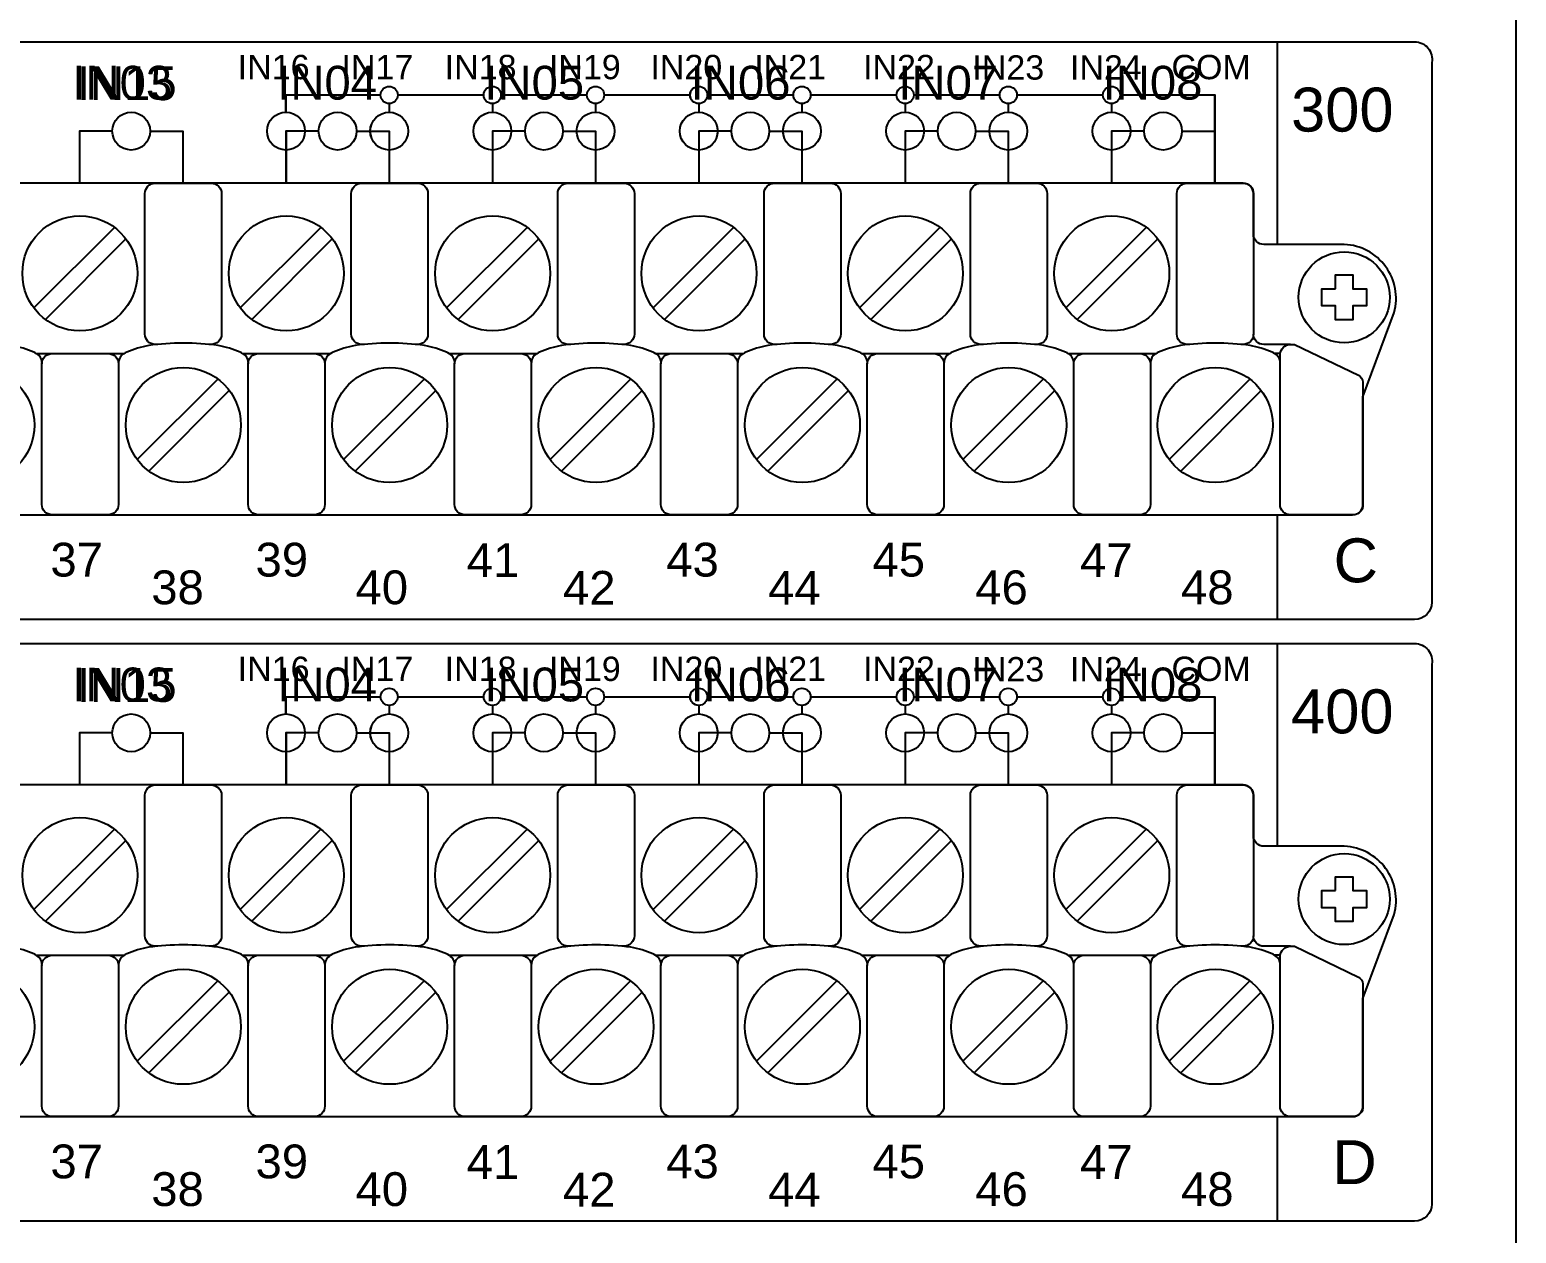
# Model space of a CAD drawing. Extents: x 1 to 47, y 1 to 34.6.
# Drawn here: x 39.928 to 44.25, y 9.071 to 12.571 of the extents above; entities that cross this region are included whole.
import ezdxf

# ---------------------------------------------------------------- set-up
doc = ezdxf.new("R2010")
doc.units = 0
doc.header["$MEASUREMENT"] = 0
for name, color, linetype in [('10_0______DWG_', 7, 'CONTINUOUS'), ('8_1__2___8__OPTOISOLATED_I', 7, 'CONTINUOUS'), ('8_2__7___8__OPTOISOLATED_I', 7, 'CONTINUOUS'), ('8_3__C___18__COMMON____6__', 7, 'CONTINUOUS'), ('8_4__D___18__COMMON____6__', 7, 'CONTINUOUS'), ('8_5__E___8__OPTOISOLATED_I', 7, 'CONTINUOUS'), ('8_6__4___18__COMMON____6__', 7, 'CONTINUOUS'), ('8_7__8___8__OPTOISOLATED_I', 7, 'CONTINUOUS'), ('9_1__2___8__OPTOISOLATED_I', 7, 'CONTINUOUS'), ('9_2__7___8__OPTOISOLATED_I', 7, 'CONTINUOUS'), ('9_3__C___18__COMMON____6__', 7, 'CONTINUOUS'), ('9_4__D___18__COMMON____6__', 7, 'CONTINUOUS'), ('9_5__E___8__OPTOISOLATED_I', 7, 'CONTINUOUS'), ('9_6__4___18__COMMON____6__', 7, 'CONTINUOUS'), ('9_7__8___8__OPTOISOLATED_I', 7, 'CONTINUOUS')]:
    doc.layers.add(name, color=color, linetype=linetype)
doc.styles.add('ARIAL', font='arial.ttf')

msp = doc.modelspace()

# ---------------------------------------------------------------- linework, layer by layer
at = {"layer": '10_0______DWG_'}
for points in [[(44.25, 5.1847), (44.25, 14.8147, 0.414214), (44.16, 14.9047), (27.09, 14.9047, 0.414214), (27, 14.8147), (27, 5.1847, 0.381966), (27.08, 5.0953), (44.17, 5.0953, 0.381966)], [(27.2942, 12.5363), (43.9545, 12.5363, -0.468367), (44.0044, 12.4763), (44.0044, 10.9063, -0.414132), (43.9545, 10.8563), (27.2942, 10.8563, -0.414214), (27.2442, 10.9063), (27.2442, 12.4863, -0.414287)], [(38.7624, 11.3088), (38.7624, 11.1908, 0.414213), (38.7924, 11.1608), (43.7743, 11.1608, 0.414214), (43.8043, 11.1908), (43.8043, 11.5038), (43.8952, 11.7486, 0.480048), (43.7501, 11.9468), (43.5159, 11.9468, -0.414214), (43.4859, 11.9768), (43.4859, 12.0949, 0.414212), (43.4559, 12.1249), (43.4559, 12.125), (38.4749, 12.125, 0.414215), (38.4449, 12.095), (38.445, 11.7821), (38.354, 11.5374, 0.47859), (38.4991, 11.3388), (38.7324, 11.3388, -0.414214)], [(39.9932, 11.6296), (40.1561, 11.6296, -0.414214), (40.1861, 11.5996), (40.1861, 11.1908, -0.414214), (40.1561, 11.1608), (39.9932, 11.1608, -0.414214), (39.9632, 11.1908), (39.9632, 11.5996, -0.414214)], [(40.5932, 11.6296), (40.7561, 11.6296, -0.414214), (40.7861, 11.5996), (40.7861, 11.1908, -0.414214), (40.7561, 11.1608), (40.5932, 11.1608, -0.414214), (40.5632, 11.1908), (40.5632, 11.5996, -0.414214)], [(41.1932, 11.6296), (41.3561, 11.6296, -0.414214), (41.3861, 11.5996), (41.3861, 11.1908, -0.414214), (41.3561, 11.1608), (41.1932, 11.1608, -0.414214), (41.1632, 11.1908), (41.1632, 11.5996, -0.414214)], [(41.7932, 11.6296), (41.9561, 11.6296, -0.414214), (41.9861, 11.5996), (41.9861, 11.1908, -0.414214), (41.9561, 11.1608), (41.7932, 11.1608, -0.414214), (41.7632, 11.1908), (41.7632, 11.5996, -0.414214)], [(42.3932, 11.6296), (42.5561, 11.6296, -0.414214), (42.5861, 11.5996), (42.5861, 11.1908, -0.414214), (42.5561, 11.1608), (42.3932, 11.1608, -0.414214), (42.3632, 11.1908), (42.3632, 11.5996, -0.414214)], [(42.9932, 11.6296), (43.1561, 11.6296, -0.414214), (43.1861, 11.5996), (43.1861, 11.1908, -0.414214), (43.1561, 11.1608), (42.9932, 11.1608, -0.414214), (42.9632, 11.1908), (42.9632, 11.5996, -0.414214)], [(43.7776, 11.1609), (43.5933, 11.1607, -0.414214), (43.5633, 11.1907), (43.5633, 11.6278, -0.390527), (43.5933, 11.6561), (43.6055, 11.6561), (43.7914, 11.5664, -0.241514), (43.8043, 11.5465), (43.8043, 11.1907, -0.422157)], [(27.2942, 10.7863), (43.9545, 10.7863, -0.468367), (44.0044, 10.7263), (44.0044, 9.1563, -0.414132), (43.9545, 9.1063), (27.2942, 9.1063, -0.414214), (27.2442, 9.1563), (27.2442, 10.7363, -0.414287)], [(38.7624, 9.5588), (38.7624, 9.4408, 0.414213), (38.7924, 9.4108), (43.7743, 9.4108, 0.414214), (43.8043, 9.4408), (43.8043, 9.7538), (43.8952, 9.9986, 0.480048), (43.7501, 10.1968), (43.5159, 10.1968, -0.414214), (43.4859, 10.2268), (43.4859, 10.3449, 0.414212), (43.4559, 10.3749), (43.4559, 10.375), (38.4749, 10.375, 0.414215), (38.4449, 10.345), (38.445, 10.0321), (38.354, 9.7874, 0.47859), (38.4991, 9.5888), (38.7324, 9.5888, -0.414214)], [(43.7776, 9.4109), (43.5933, 9.4107, -0.414214), (43.5633, 9.4407), (43.5633, 9.8778, -0.390527), (43.5933, 9.9061), (43.6055, 9.9061), (43.7914, 9.8164, -0.241514), (43.8043, 9.7965), (43.8043, 9.4407, -0.422157)], [(39.9932, 9.8796), (40.1561, 9.8796, -0.414214), (40.1861, 9.8496), (40.1861, 9.4408, -0.414214), (40.1561, 9.4108), (39.9932, 9.4108, -0.414214), (39.9632, 9.4408), (39.9632, 9.8496, -0.414214)], [(40.5932, 9.8796), (40.7561, 9.8796, -0.414214), (40.7861, 9.8496), (40.7861, 9.4408, -0.414214), (40.7561, 9.4108), (40.5932, 9.4108, -0.414214), (40.5632, 9.4408), (40.5632, 9.8496, -0.414214)], [(41.1932, 9.8796), (41.3561, 9.8796, -0.414214), (41.3861, 9.8496), (41.3861, 9.4408, -0.414214), (41.3561, 9.4108), (41.1932, 9.4108, -0.414214), (41.1632, 9.4408), (41.1632, 9.8496, -0.414214)], [(41.7932, 9.8796), (41.9561, 9.8796, -0.414214), (41.9861, 9.8496), (41.9861, 9.4408, -0.414214), (41.9561, 9.4108), (41.7932, 9.4108, -0.414214), (41.7632, 9.4408), (41.7632, 9.8496, -0.414214)], [(42.3932, 9.8796), (42.5561, 9.8796, -0.414214), (42.5861, 9.8496), (42.5861, 9.4408, -0.414214), (42.5561, 9.4108), (42.3932, 9.4108, -0.414214), (42.3632, 9.4408), (42.3632, 9.8496, -0.414214)], [(42.9932, 9.8796), (43.1561, 9.8796, -0.414214), (43.1861, 9.8496), (43.1861, 9.4408, -0.414214), (43.1561, 9.4108), (42.9932, 9.4108, -0.414214), (42.9632, 9.4408), (42.9632, 9.8496, -0.414214)]]:
    msp.add_lwpolyline(points, format="xyb", close=True, dxfattribs=at)
for points in [[(43.5544, 12.5363), (43.5544, 11.9471)], [(40.1743, 11.9966), (39.9402, 11.7624)], [(40.7743, 11.9966), (40.5402, 11.7624)], [(41.3743, 11.9966), (41.1402, 11.7624)], [(41.9744, 11.9966), (41.7402, 11.7624)], [(42.5744, 11.9966), (42.3402, 11.7624)], [(43.1744, 11.9966), (42.9402, 11.7624)], [(40.2078, 11.9632), (39.9736, 11.729)], [(40.8078, 11.9632), (40.5736, 11.729)], [(41.4078, 11.9632), (41.1736, 11.729)], [(42.0078, 11.9632), (41.7736, 11.729)], [(42.6078, 11.9632), (42.3736, 11.729)], [(43.2078, 11.9632), (42.9736, 11.729)], [(39.9474, 11.6296), (40.2026, 11.6296)], [(40.5475, 11.6296), (40.8026, 11.6296)], [(41.1475, 11.6296), (41.4026, 11.6296)], [(41.7475, 11.6296), (42.0026, 11.6296)], [(42.3475, 11.6296), (42.6026, 11.6296)], [(42.9475, 11.6296), (43.2026, 11.6296)], [(43.5635, 11.6302), (43.5464, 11.6302)], [(40.475, 11.5556), (40.2408, 11.3214)], [(41.075, 11.5556), (40.8408, 11.3214)], [(41.675, 11.5556), (41.4408, 11.3214)], [(42.275, 11.5556), (42.0408, 11.3214)], [(42.875, 11.5556), (42.6408, 11.3214)], [(43.475, 11.5556), (43.2408, 11.3214)], [(40.5084, 11.5222), (40.2742, 11.288)], [(41.1084, 11.5222), (40.8742, 11.288)], [(41.7084, 11.5222), (41.4742, 11.288)], [(42.3084, 11.5222), (42.0742, 11.288)], [(42.9084, 11.5222), (42.6742, 11.288)], [(43.5084, 11.5222), (43.2743, 11.288)], [(43.5544, 11.1611), (43.5544, 10.8563)], [(43.5544, 10.7863), (43.5544, 10.1971)], [(40.1743, 10.2466), (39.9402, 10.0124)], [(40.7743, 10.2466), (40.5402, 10.0124)], [(41.3743, 10.2466), (41.1402, 10.0124)], [(41.9744, 10.2466), (41.7402, 10.0124)], [(42.5744, 10.2466), (42.3402, 10.0124)], [(43.1744, 10.2466), (42.9402, 10.0124)], [(40.2078, 10.2132), (39.9736, 9.979)], [(40.8078, 10.2132), (40.5736, 9.979)], [(41.4078, 10.2132), (41.1736, 9.979)], [(42.0078, 10.2132), (41.7736, 9.979)], [(42.6078, 10.2132), (42.3736, 9.979)], [(43.2078, 10.2132), (42.9736, 9.979)], [(39.9474, 9.8796), (40.2026, 9.8796)], [(40.5475, 9.8796), (40.8026, 9.8796)], [(41.1475, 9.8796), (41.4026, 9.8796)], [(41.7475, 9.8796), (42.0026, 9.8796)], [(42.3475, 9.8796), (42.6026, 9.8796)], [(42.9475, 9.8796), (43.2026, 9.8796)], [(43.5635, 9.8802), (43.5464, 9.8802)], [(40.475, 9.8056), (40.2408, 9.5714)], [(40.5084, 9.7722), (40.2742, 9.538)], [(41.075, 9.8056), (40.8408, 9.5714)], [(41.1084, 9.7722), (40.8742, 9.538)], [(41.675, 9.8056), (41.4408, 9.5714)], [(41.7084, 9.7722), (41.4742, 9.538)], [(42.275, 9.8056), (42.0408, 9.5714)], [(42.3084, 9.7722), (42.0742, 9.538)], [(42.875, 9.8056), (42.6408, 9.5714)], [(42.9084, 9.7722), (42.6742, 9.538)], [(43.475, 9.8056), (43.2408, 9.5714)], [(43.5084, 9.7722), (43.2743, 9.538)], [(43.5544, 9.4111), (43.5544, 9.1063)]]:
    msp.add_lwpolyline(points, dxfattribs=at)
for points in [[(40.301, 11.6562), (40.2931, 11.6562, -0.414214), (40.2631, 11.6862), (40.2631, 12.095, -0.414214), (40.2931, 12.125), (40.4559, 12.125, -0.414214), (40.4859, 12.095), (40.4859, 11.6862, -0.414214), (40.4559, 11.6562), (40.4491, 11.6562)], [(40.901, 11.6562), (40.8931, 11.6562, -0.414214), (40.8631, 11.6862), (40.8631, 12.095, -0.414214), (40.8931, 12.125), (41.0559, 12.125, -0.414214), (41.0859, 12.095), (41.0859, 11.6862, -0.414214), (41.0559, 11.6562), (41.0491, 11.6562)], [(41.501, 11.6562), (41.4931, 11.6562, -0.414214), (41.4631, 11.6862), (41.4631, 12.095, -0.414214), (41.4931, 12.125), (41.6559, 12.125, -0.414214), (41.6859, 12.095), (41.6859, 11.6862, -0.414214), (41.6559, 11.6562), (41.6491, 11.6562)], [(42.101, 11.6562), (42.0931, 11.6562, -0.414214), (42.0631, 11.6862), (42.0631, 12.095, -0.414214), (42.0931, 12.125), (42.2559, 12.125, -0.414214), (42.2859, 12.095), (42.2859, 11.6862, -0.414214), (42.2559, 11.6562), (42.2491, 11.6562)], [(42.701, 11.6562), (42.6931, 11.6562, -0.414214), (42.6631, 11.6862), (42.6631, 12.095, -0.414214), (42.6931, 12.125), (42.8559, 12.125, -0.414214), (42.8859, 12.095), (42.8859, 11.6862, -0.414214), (42.8559, 11.6562), (42.8491, 11.6562)], [(43.301, 11.6562), (43.2931, 11.6562, -0.414214), (43.2631, 11.6862), (43.2631, 12.095, -0.414214), (43.2931, 12.125), (43.4559, 12.125, -0.414214), (43.4859, 12.095), (43.4859, 11.6862, -0.414214), (43.4559, 11.6562), (43.4491, 11.6562)], [(43.5933, 11.6561), (43.5159, 11.656, -0.414214), (43.4859, 11.686)], [(39.964, 11.5996, 0.191033), (39.9555, 11.6235, 0.081668), (39.9398, 11.6336, 0.0591), (39.8761, 11.653, 0.034646), (39.7746, 11.66, 0.03436), (39.6739, 11.653, 0.0591), (39.6102, 11.6336, 0.081668), (39.5946, 11.6235, 0.191033), (39.5861, 11.5996)], [(40.564, 11.5996, 0.191033), (40.5555, 11.6235, 0.081668), (40.5398, 11.6336, 0.0591), (40.4761, 11.653, 0.034646), (40.3746, 11.66, 0.03436), (40.2739, 11.653, 0.0591), (40.2102, 11.6336, 0.081668), (40.1946, 11.6235, 0.191033), (40.1861, 11.5996)], [(41.164, 11.5996, 0.191033), (41.1555, 11.6235, 0.081668), (41.1398, 11.6336, 0.0591), (41.0761, 11.653, 0.034646), (40.9746, 11.66, 0.03436), (40.8739, 11.653, 0.0591), (40.8102, 11.6336, 0.081668), (40.7946, 11.6235, 0.191033), (40.7861, 11.5996)], [(41.764, 11.5996, 0.191033), (41.7555, 11.6235, 0.081668), (41.7398, 11.6336, 0.0591), (41.6761, 11.653, 0.034646), (41.5746, 11.66, 0.03436), (41.4739, 11.653, 0.0591), (41.4102, 11.6336, 0.081668), (41.3946, 11.6235, 0.191033), (41.3861, 11.5996)], [(42.364, 11.5996, 0.191033), (42.3555, 11.6235, 0.081668), (42.3398, 11.6336, 0.0591), (42.2761, 11.653, 0.034646), (42.1746, 11.66, 0.03436), (42.0739, 11.653, 0.0591), (42.0102, 11.6336, 0.081668), (41.9946, 11.6235, 0.191033), (41.9861, 11.5996)], [(42.964, 11.5996, 0.191033), (42.9555, 11.6235, 0.081668), (42.9398, 11.6336, 0.0591), (42.8761, 11.653, 0.034646), (42.7746, 11.66, 0.03436), (42.6739, 11.653, 0.0591), (42.6102, 11.6336, 0.081668), (42.5946, 11.6235, 0.191033), (42.5861, 11.5996)], [(43.5633, 11.608, 0.127742), (43.5555, 11.6235, 0.081668), (43.5399, 11.6336, 0.0591), (43.4762, 11.653, 0.034646), (43.3746, 11.66, 0.03436), (43.2739, 11.653, 0.0591), (43.2102, 11.6336, 0.081668), (43.1946, 11.6235, 0.191033), (43.1861, 11.5996)], [(40.301, 9.9062), (40.2931, 9.9062, -0.414214), (40.2631, 9.9362), (40.2631, 10.345, -0.414214), (40.2931, 10.375), (40.4559, 10.375, -0.414214), (40.4859, 10.345), (40.4859, 9.9362, -0.414214), (40.4559, 9.9062), (40.4491, 9.9062)], [(40.901, 9.9062), (40.8931, 9.9062, -0.414214), (40.8631, 9.9362), (40.8631, 10.345, -0.414214), (40.8931, 10.375), (41.0559, 10.375, -0.414214), (41.0859, 10.345), (41.0859, 9.9362, -0.414214), (41.0559, 9.9062), (41.0491, 9.9062)], [(41.501, 9.9062), (41.4931, 9.9062, -0.414214), (41.4631, 9.9362), (41.4631, 10.345, -0.414214), (41.4931, 10.375), (41.6559, 10.375, -0.414214), (41.6859, 10.345), (41.6859, 9.9362, -0.414214), (41.6559, 9.9062), (41.6491, 9.9062)], [(42.101, 9.9062), (42.0931, 9.9062, -0.414214), (42.0631, 9.9362), (42.0631, 10.345, -0.414214), (42.0931, 10.375), (42.2559, 10.375, -0.414214), (42.2859, 10.345), (42.2859, 9.9362, -0.414214), (42.2559, 9.9062), (42.2491, 9.9062)], [(42.701, 9.9062), (42.6931, 9.9062, -0.414214), (42.6631, 9.9362), (42.6631, 10.345, -0.414214), (42.6931, 10.375), (42.8559, 10.375, -0.414214), (42.8859, 10.345), (42.8859, 9.9362, -0.414214), (42.8559, 9.9062), (42.8491, 9.9062)], [(43.301, 9.9062), (43.2931, 9.9062, -0.414214), (43.2631, 9.9362), (43.2631, 10.345, -0.414214), (43.2931, 10.375), (43.4559, 10.375, -0.414214), (43.4859, 10.345), (43.4859, 9.9362, -0.414214), (43.4559, 9.9062), (43.4491, 9.9062)], [(39.964, 9.8496, 0.191033), (39.9555, 9.8735, 0.081668), (39.9398, 9.8836, 0.0591), (39.8761, 9.903, 0.034646), (39.7746, 9.91, 0.03436), (39.6739, 9.903, 0.0591), (39.6102, 9.8836, 0.081668), (39.5946, 9.8735, 0.191033), (39.5861, 9.8496)], [(40.564, 9.8496, 0.191033), (40.5555, 9.8735, 0.081668), (40.5398, 9.8836, 0.0591), (40.4761, 9.903, 0.034646), (40.3746, 9.91, 0.03436), (40.2739, 9.903, 0.0591), (40.2102, 9.8836, 0.081668), (40.1946, 9.8735, 0.191033), (40.1861, 9.8496)], [(41.164, 9.8496, 0.191033), (41.1555, 9.8735, 0.081668), (41.1398, 9.8836, 0.0591), (41.0761, 9.903, 0.034646), (40.9746, 9.91, 0.03436), (40.8739, 9.903, 0.0591), (40.8102, 9.8836, 0.081668), (40.7946, 9.8735, 0.191033), (40.7861, 9.8496)], [(41.764, 9.8496, 0.191033), (41.7555, 9.8735, 0.081668), (41.7398, 9.8836, 0.0591), (41.6761, 9.903, 0.034646), (41.5746, 9.91, 0.03436), (41.4739, 9.903, 0.0591), (41.4102, 9.8836, 0.081668), (41.3946, 9.8735, 0.191033), (41.3861, 9.8496)], [(42.364, 9.8496, 0.191033), (42.3555, 9.8735, 0.081668), (42.3398, 9.8836, 0.0591), (42.2761, 9.903, 0.034646), (42.1746, 9.91, 0.03436), (42.0739, 9.903, 0.0591), (42.0102, 9.8836, 0.081668), (41.9946, 9.8735, 0.191033), (41.9861, 9.8496)], [(42.964, 9.8496, 0.191033), (42.9555, 9.8735, 0.081668), (42.9398, 9.8836, 0.0591), (42.8761, 9.903, 0.034646), (42.7746, 9.91, 0.03436), (42.6739, 9.903, 0.0591), (42.6102, 9.8836, 0.081668), (42.5946, 9.8735, 0.191033), (42.5861, 9.8496)], [(43.5633, 9.858, 0.127742), (43.5555, 9.8735, 0.081668), (43.5399, 9.8836, 0.0591), (43.4762, 9.903, 0.034646), (43.3746, 9.91, 0.03436), (43.2739, 9.903, 0.0591), (43.2102, 9.8836, 0.081668), (43.1946, 9.8735, 0.191033), (43.1861, 9.8496)], [(43.5933, 9.9061), (43.5159, 9.906, -0.414214), (43.4859, 9.936)]]:
    msp.add_lwpolyline(points, format="xyb", dxfattribs=at)
for points in [[(43.7247, 11.8178), (43.7247, 11.8582), (43.7747, 11.8582), (43.7747, 11.8178), (43.8148, 11.8178), (43.8148, 11.7679), (43.7747, 11.7679), (43.7747, 11.7279), (43.7247, 11.7279), (43.7247, 11.7679), (43.6846, 11.7679), (43.6846, 11.8178)], [(43.7247, 10.0678), (43.7247, 10.1082), (43.7747, 10.1082), (43.7747, 10.0678), (43.8148, 10.0678), (43.8148, 10.0179), (43.7747, 10.0179), (43.7747, 9.9779), (43.7247, 9.9779), (43.7247, 10.0179), (43.6846, 10.0179), (43.6846, 10.0678)]]:
    msp.add_lwpolyline(points, close=True, dxfattribs=at)
for centre, radius in [((40.074, 11.8628), 0.1673), ((40.674, 11.8628), 0.1673), ((41.274, 11.8628), 0.1673), ((41.874, 11.8628), 0.1673), ((42.474, 11.8628), 0.1673), ((43.074, 11.8628), 0.1673), ((43.7497, 11.7931), 0.1324), ((39.7746, 11.4218), 0.1673), ((40.3746, 11.4218), 0.1673), ((40.9746, 11.4218), 0.1673), ((41.5746, 11.4218), 0.1673), ((42.1746, 11.4218), 0.1673), ((42.7746, 11.4218), 0.1673), ((43.3746, 11.4218), 0.1673), ((40.074, 10.1128), 0.1673), ((40.674, 10.1128), 0.1673), ((41.274, 10.1128), 0.1673), ((41.874, 10.1128), 0.1673), ((42.474, 10.1128), 0.1673), ((43.074, 10.1128), 0.1673), ((43.7497, 10.0431), 0.1324), ((39.7746, 9.6718), 0.1673), ((40.3746, 9.6718), 0.1673), ((40.9746, 9.6718), 0.1673), ((41.5746, 9.6718), 0.1673), ((42.1746, 9.6718), 0.1673), ((42.7746, 9.6718), 0.1673), ((43.3746, 9.6718), 0.1673)]:
    msp.add_circle(centre, radius, dxfattribs=at)
at = {"layer": '8_1__2___8__OPTOISOLATED_I'}
for points in [[(40.1681, 12.2765), (40.0732, 12.2765), (40.0732, 12.1253)], [(40.2781, 12.2765), (40.3732, 12.2765), (40.3732, 12.1253)], [(40.7681, 12.2765), (40.6732, 12.2765), (40.6732, 12.1253)], [(40.8781, 12.2765), (40.9732, 12.2765), (40.9732, 12.1253)], [(41.3681, 12.2765), (41.2732, 12.2765), (41.2732, 12.1253)], [(41.4781, 12.2765), (41.5732, 12.2765), (41.5732, 12.1253)], [(41.9681, 12.2765), (41.8732, 12.2765), (41.8732, 12.1253)], [(42.0781, 12.2765), (42.1732, 12.2765), (42.1732, 12.1253)], [(42.5681, 12.2765), (42.4732, 12.2765), (42.4732, 12.1253)], [(42.6781, 12.2765), (42.7732, 12.2765), (42.7732, 12.1253)], [(43.1681, 12.2765), (43.0732, 12.2765), (43.0732, 12.1253)], [(43.2781, 12.2765), (43.3732, 12.2765), (43.3732, 12.1253)]]:
    msp.add_lwpolyline(points, dxfattribs=at)
for centre in [(40.2231, 12.2765), (40.8231, 12.2765), (41.4231, 12.2765), (42.0231, 12.2765), (42.6231, 12.2765), (43.2231, 12.2765)]:
    msp.add_circle(centre, 0.055, dxfattribs=at)
at = {"layer": '8_2__7___8__OPTOISOLATED_I'}
for points in [[(40.1681, 12.2765), (40.0731, 12.2765), (40.0731, 12.1253)], [(40.2781, 12.2765), (40.3731, 12.2765), (40.3731, 12.1253)], [(40.7681, 12.2765), (40.6731, 12.2765), (40.6731, 12.1253)], [(40.8781, 12.2765), (40.9731, 12.2765), (40.9731, 12.1253)], [(41.3681, 12.2765), (41.2731, 12.2765), (41.2731, 12.1253)], [(41.4781, 12.2765), (41.5731, 12.2765), (41.5731, 12.1253)], [(41.9681, 12.2765), (41.8731, 12.2765), (41.8731, 12.1253)], [(42.0781, 12.2765), (42.1731, 12.2765), (42.1731, 12.1253)], [(42.5681, 12.2765), (42.4731, 12.2765), (42.4731, 12.1253)], [(42.6781, 12.2765), (42.7731, 12.2765), (42.7731, 12.1253)], [(43.1681, 12.2765), (43.0731, 12.2765), (43.0731, 12.1253)], [(43.2781, 12.2765), (43.3731, 12.2765), (43.3731, 12.1253)]]:
    msp.add_lwpolyline(points, dxfattribs=at)
for centre in [(40.2231, 12.2765), (40.8231, 12.2765), (41.4231, 12.2765), (42.0231, 12.2765), (42.6231, 12.2765), (43.2231, 12.2765)]:
    msp.add_circle(centre, 0.055, dxfattribs=at)
at = {"layer": '8_3__C___18__COMMON____6__'}
for points in [[(40.6731, 12.3315), (40.6731, 12.3815), (40.9481, 12.3815)], [(40.9981, 12.3815), (41.2481, 12.3815)], [(41.2981, 12.3815), (41.5481, 12.3815)], [(41.5981, 12.3815), (41.8481, 12.3815)], [(41.8981, 12.3815), (42.1481, 12.3815)], [(42.1981, 12.3815), (42.4481, 12.3815)], [(42.4981, 12.3815), (42.7481, 12.3815)], [(42.7981, 12.3815), (43.0481, 12.3815)], [(43.0981, 12.3815), (43.3731, 12.3815), (43.3731, 12.1253)], [(40.9731, 12.3565), (40.9731, 12.3315)], [(41.2731, 12.3565), (41.2731, 12.3315)], [(41.5731, 12.3565), (41.5731, 12.3315)], [(41.8731, 12.3565), (41.8731, 12.3315)], [(42.1731, 12.3565), (42.1731, 12.3315)], [(42.4731, 12.3565), (42.4731, 12.3315)], [(42.7731, 12.3565), (42.7731, 12.3315)], [(43.0731, 12.3565), (43.0731, 12.3315)], [(40.1681, 12.2765), (40.0731, 12.2765), (40.0731, 12.1253)], [(40.2781, 12.2765), (40.3731, 12.2765), (40.3731, 12.1253)], [(40.6731, 12.2215), (40.6731, 12.1253)], [(40.9731, 12.2215), (40.9731, 12.1253)], [(41.2731, 12.2215), (41.2731, 12.1253)], [(41.5731, 12.2215), (41.5731, 12.1253)], [(41.8731, 12.2215), (41.8731, 12.1253)], [(42.1731, 12.2215), (42.1731, 12.1253)], [(42.4731, 12.2215), (42.4731, 12.1253)], [(42.7731, 12.2215), (42.7731, 12.1253)], [(43.0731, 12.2215), (43.0731, 12.1253)]]:
    msp.add_lwpolyline(points, dxfattribs=at)
for centre, radius in [((40.9731, 12.3815), 0.025), ((41.2731, 12.3815), 0.025), ((41.5731, 12.3815), 0.025), ((41.8731, 12.3815), 0.025), ((42.1731, 12.3815), 0.025), ((42.4731, 12.3815), 0.025), ((42.7731, 12.3815), 0.025), ((43.0731, 12.3815), 0.025), ((40.2231, 12.2765), 0.055), ((40.6731, 12.2765), 0.055), ((40.9731, 12.2765), 0.055), ((41.2731, 12.2765), 0.055), ((41.5731, 12.2765), 0.055), ((41.8731, 12.2765), 0.055), ((42.1731, 12.2765), 0.055), ((42.4731, 12.2765), 0.055), ((42.7731, 12.2765), 0.055), ((43.0731, 12.2765), 0.055)]:
    msp.add_circle(centre, radius, dxfattribs=at)
at = {"layer": '8_4__D___18__COMMON____6__'}
for points in [[(40.6731, 12.3315), (40.6731, 12.3815), (40.9481, 12.3815)], [(40.9981, 12.3815), (41.2481, 12.3815)], [(41.2981, 12.3815), (41.5481, 12.3815)], [(41.5981, 12.3815), (41.8481, 12.3815)], [(41.8981, 12.3815), (42.1481, 12.3815)], [(42.1981, 12.3815), (42.4481, 12.3815)], [(42.4981, 12.3815), (42.7481, 12.3815)], [(42.7981, 12.3815), (43.0481, 12.3815)], [(43.0981, 12.3815), (43.3731, 12.3815), (43.3731, 12.1253)], [(40.9731, 12.3565), (40.9731, 12.3315)], [(41.2731, 12.3565), (41.2731, 12.3315)], [(41.5731, 12.3565), (41.5731, 12.3315)], [(41.8731, 12.3565), (41.8731, 12.3315)], [(42.1731, 12.3565), (42.1731, 12.3315)], [(42.4731, 12.3565), (42.4731, 12.3315)], [(42.7731, 12.3565), (42.7731, 12.3315)], [(43.0731, 12.3565), (43.0731, 12.3315)], [(40.1681, 12.2765), (40.0731, 12.2765), (40.0731, 12.1253)], [(40.2781, 12.2765), (40.3731, 12.2765), (40.3731, 12.1253)], [(40.6731, 12.2215), (40.6731, 12.1253)], [(40.9731, 12.2215), (40.9731, 12.1253)], [(41.2731, 12.2215), (41.2731, 12.1253)], [(41.5731, 12.2215), (41.5731, 12.1253)], [(41.8731, 12.2215), (41.8731, 12.1253)], [(42.1731, 12.2215), (42.1731, 12.1253)], [(42.4731, 12.2215), (42.4731, 12.1253)], [(42.7731, 12.2215), (42.7731, 12.1253)], [(43.0731, 12.2215), (43.0731, 12.1253)]]:
    msp.add_lwpolyline(points, dxfattribs=at)
for centre, radius in [((40.9731, 12.3815), 0.025), ((41.2731, 12.3815), 0.025), ((41.5731, 12.3815), 0.025), ((41.8731, 12.3815), 0.025), ((42.1731, 12.3815), 0.025), ((42.4731, 12.3815), 0.025), ((42.7731, 12.3815), 0.025), ((43.0731, 12.3815), 0.025), ((40.2231, 12.2765), 0.055), ((40.6731, 12.2765), 0.055), ((40.9731, 12.2765), 0.055), ((41.2731, 12.2765), 0.055), ((41.5731, 12.2765), 0.055), ((41.8731, 12.2765), 0.055), ((42.1731, 12.2765), 0.055), ((42.4731, 12.2765), 0.055), ((42.7731, 12.2765), 0.055), ((43.0731, 12.2765), 0.055)]:
    msp.add_circle(centre, radius, dxfattribs=at)
at = {"layer": '8_5__E___8__OPTOISOLATED_I'}
for points in [[(40.1681, 12.2765), (40.0731, 12.2765), (40.0731, 12.1253)], [(40.2781, 12.2765), (40.3731, 12.2765), (40.3731, 12.1253)], [(40.7681, 12.2765), (40.6731, 12.2765), (40.6731, 12.1253)], [(40.8781, 12.2765), (40.9731, 12.2765), (40.9731, 12.1253)], [(41.3681, 12.2765), (41.2731, 12.2765), (41.2731, 12.1253)], [(41.4781, 12.2765), (41.5731, 12.2765), (41.5731, 12.1253)], [(41.9681, 12.2765), (41.8731, 12.2765), (41.8731, 12.1253)], [(42.0781, 12.2765), (42.1731, 12.2765), (42.1731, 12.1253)], [(42.5681, 12.2765), (42.4731, 12.2765), (42.4731, 12.1253)], [(42.6781, 12.2765), (42.7731, 12.2765), (42.7731, 12.1253)], [(43.1681, 12.2765), (43.0731, 12.2765), (43.0731, 12.1253)], [(43.2781, 12.2765), (43.3731, 12.2765), (43.3731, 12.1253)]]:
    msp.add_lwpolyline(points, dxfattribs=at)
for centre in [(40.2231, 12.2765), (40.8231, 12.2765), (41.4231, 12.2765), (42.0231, 12.2765), (42.6231, 12.2765), (43.2231, 12.2765)]:
    msp.add_circle(centre, 0.055, dxfattribs=at)
at = {"layer": '8_6__4___18__COMMON____6__'}
for points in [[(40.6732, 12.3315), (40.6732, 12.3815), (40.9482, 12.3815)], [(40.9982, 12.3815), (41.2482, 12.3815)], [(41.2982, 12.3815), (41.5482, 12.3815)], [(41.5982, 12.3815), (41.8482, 12.3815)], [(41.8982, 12.3815), (42.1482, 12.3815)], [(42.1982, 12.3815), (42.4482, 12.3815)], [(42.4982, 12.3815), (42.7482, 12.3815)], [(42.7982, 12.3815), (43.0482, 12.3815)], [(43.0982, 12.3815), (43.3732, 12.3815), (43.3732, 12.1253)], [(40.9732, 12.3565), (40.9732, 12.3315)], [(41.2732, 12.3565), (41.2732, 12.3315)], [(41.5732, 12.3565), (41.5732, 12.3315)], [(41.8732, 12.3565), (41.8732, 12.3315)], [(42.1732, 12.3565), (42.1732, 12.3315)], [(42.4732, 12.3565), (42.4732, 12.3315)], [(42.7732, 12.3565), (42.7732, 12.3315)], [(43.0732, 12.3565), (43.0732, 12.3315)], [(40.1681, 12.2765), (40.0732, 12.2765), (40.0732, 12.1253)], [(40.2781, 12.2765), (40.3732, 12.2765), (40.3732, 12.1253)], [(40.6732, 12.2215), (40.6732, 12.1253)], [(40.9732, 12.2215), (40.9732, 12.1253)], [(41.2732, 12.2215), (41.2732, 12.1253)], [(41.5732, 12.2215), (41.5732, 12.1253)], [(41.8732, 12.2215), (41.8732, 12.1253)], [(42.1732, 12.2215), (42.1732, 12.1253)], [(42.4732, 12.2215), (42.4732, 12.1253)], [(42.7732, 12.2215), (42.7732, 12.1253)], [(43.0732, 12.2215), (43.0732, 12.1253)]]:
    msp.add_lwpolyline(points, dxfattribs=at)
for centre, radius in [((40.9732, 12.3815), 0.025), ((41.2732, 12.3815), 0.025), ((41.5732, 12.3815), 0.025), ((41.8732, 12.3815), 0.025), ((42.1732, 12.3815), 0.025), ((42.4732, 12.3815), 0.025), ((42.7732, 12.3815), 0.025), ((43.0732, 12.3815), 0.025), ((40.2231, 12.2765), 0.055), ((40.6732, 12.2765), 0.055), ((40.9732, 12.2765), 0.055), ((41.2732, 12.2765), 0.055), ((41.5732, 12.2765), 0.055), ((41.8732, 12.2765), 0.055), ((42.1732, 12.2765), 0.055), ((42.4732, 12.2765), 0.055), ((42.7732, 12.2765), 0.055), ((43.0732, 12.2765), 0.055)]:
    msp.add_circle(centre, radius, dxfattribs=at)
at = {"layer": '8_7__8___8__OPTOISOLATED_I'}
for points in [[(40.1681, 12.2765), (40.0731, 12.2765), (40.0731, 12.1253)], [(40.2781, 12.2765), (40.3731, 12.2765), (40.3731, 12.1253)], [(40.7681, 12.2765), (40.6731, 12.2765), (40.6731, 12.1253)], [(40.8781, 12.2765), (40.9731, 12.2765), (40.9731, 12.1253)], [(41.3681, 12.2765), (41.2731, 12.2765), (41.2731, 12.1253)], [(41.4781, 12.2765), (41.5731, 12.2765), (41.5731, 12.1253)], [(41.9681, 12.2765), (41.8731, 12.2765), (41.8731, 12.1253)], [(42.0781, 12.2765), (42.1731, 12.2765), (42.1731, 12.1253)], [(42.5681, 12.2765), (42.4731, 12.2765), (42.4731, 12.1253)], [(42.6781, 12.2765), (42.7731, 12.2765), (42.7731, 12.1253)], [(43.1681, 12.2765), (43.0731, 12.2765), (43.0731, 12.1253)], [(43.2781, 12.2765), (43.3731, 12.2765), (43.3731, 12.1253)]]:
    msp.add_lwpolyline(points, dxfattribs=at)
for centre in [(40.2231, 12.2765), (40.8231, 12.2765), (41.4231, 12.2765), (42.0231, 12.2765), (42.6231, 12.2765), (43.2231, 12.2765)]:
    msp.add_circle(centre, 0.055, dxfattribs=at)
at = {"layer": '9_1__2___8__OPTOISOLATED_I'}
for points in [[(40.1681, 10.5265), (40.0732, 10.5265), (40.0732, 10.3753)], [(40.2781, 10.5265), (40.3732, 10.5265), (40.3732, 10.3753)], [(40.7681, 10.5265), (40.6732, 10.5265), (40.6732, 10.3753)], [(40.8781, 10.5265), (40.9732, 10.5265), (40.9732, 10.3753)], [(41.3681, 10.5265), (41.2732, 10.5265), (41.2732, 10.3753)], [(41.4781, 10.5265), (41.5732, 10.5265), (41.5732, 10.3753)], [(41.9681, 10.5265), (41.8732, 10.5265), (41.8732, 10.3753)], [(42.0781, 10.5265), (42.1732, 10.5265), (42.1732, 10.3753)], [(42.5681, 10.5265), (42.4732, 10.5265), (42.4732, 10.3753)], [(42.6781, 10.5265), (42.7732, 10.5265), (42.7732, 10.3753)], [(43.1681, 10.5265), (43.0732, 10.5265), (43.0732, 10.3753)], [(43.2781, 10.5265), (43.3732, 10.5265), (43.3732, 10.3753)]]:
    msp.add_lwpolyline(points, dxfattribs=at)
for centre in [(40.2231, 10.5265), (40.8231, 10.5265), (41.4231, 10.5265), (42.0231, 10.5265), (42.6231, 10.5265), (43.2231, 10.5265)]:
    msp.add_circle(centre, 0.055, dxfattribs=at)
at = {"layer": '9_2__7___8__OPTOISOLATED_I'}
for points in [[(40.1681, 10.5265), (40.0731, 10.5265), (40.0731, 10.3753)], [(40.2781, 10.5265), (40.3731, 10.5265), (40.3731, 10.3753)], [(40.7681, 10.5265), (40.6731, 10.5265), (40.6731, 10.3753)], [(40.8781, 10.5265), (40.9731, 10.5265), (40.9731, 10.3753)], [(41.3681, 10.5265), (41.2731, 10.5265), (41.2731, 10.3753)], [(41.4781, 10.5265), (41.5731, 10.5265), (41.5731, 10.3753)], [(41.9681, 10.5265), (41.8731, 10.5265), (41.8731, 10.3753)], [(42.0781, 10.5265), (42.1731, 10.5265), (42.1731, 10.3753)], [(42.5681, 10.5265), (42.4731, 10.5265), (42.4731, 10.3753)], [(42.6781, 10.5265), (42.7731, 10.5265), (42.7731, 10.3753)], [(43.1681, 10.5265), (43.0731, 10.5265), (43.0731, 10.3753)], [(43.2781, 10.5265), (43.3731, 10.5265), (43.3731, 10.3753)]]:
    msp.add_lwpolyline(points, dxfattribs=at)
for centre in [(40.2231, 10.5265), (40.8231, 10.5265), (41.4231, 10.5265), (42.0231, 10.5265), (42.6231, 10.5265), (43.2231, 10.5265)]:
    msp.add_circle(centre, 0.055, dxfattribs=at)
at = {"layer": '9_3__C___18__COMMON____6__'}
for points in [[(40.6731, 10.5815), (40.6731, 10.6315), (40.9481, 10.6315)], [(40.9731, 10.6065), (40.9731, 10.5815)], [(40.9981, 10.6315), (41.2481, 10.6315)], [(41.2731, 10.6065), (41.2731, 10.5815)], [(41.2981, 10.6315), (41.5481, 10.6315)], [(41.5731, 10.6065), (41.5731, 10.5815)], [(41.5981, 10.6315), (41.8481, 10.6315)], [(41.8731, 10.6065), (41.8731, 10.5815)], [(41.8981, 10.6315), (42.1481, 10.6315)], [(42.1731, 10.6065), (42.1731, 10.5815)], [(42.1981, 10.6315), (42.4481, 10.6315)], [(42.4731, 10.6065), (42.4731, 10.5815)], [(42.4981, 10.6315), (42.7481, 10.6315)], [(42.7731, 10.6065), (42.7731, 10.5815)], [(42.7981, 10.6315), (43.0481, 10.6315)], [(43.0731, 10.6065), (43.0731, 10.5815)], [(43.0981, 10.6315), (43.3731, 10.6315), (43.3731, 10.3753)], [(40.1681, 10.5265), (40.0731, 10.5265), (40.0731, 10.3753)], [(40.2781, 10.5265), (40.3731, 10.5265), (40.3731, 10.3753)], [(40.6731, 10.4715), (40.6731, 10.3753)], [(40.9731, 10.4715), (40.9731, 10.3753)], [(41.2731, 10.4715), (41.2731, 10.3753)], [(41.5731, 10.4715), (41.5731, 10.3753)], [(41.8731, 10.4715), (41.8731, 10.3753)], [(42.1731, 10.4715), (42.1731, 10.3753)], [(42.4731, 10.4715), (42.4731, 10.3753)], [(42.7731, 10.4715), (42.7731, 10.3753)], [(43.0731, 10.4715), (43.0731, 10.3753)]]:
    msp.add_lwpolyline(points, dxfattribs=at)
for centre, radius in [((40.9731, 10.6315), 0.025), ((41.2731, 10.6315), 0.025), ((41.5731, 10.6315), 0.025), ((41.8731, 10.6315), 0.025), ((42.1731, 10.6315), 0.025), ((42.4731, 10.6315), 0.025), ((42.7731, 10.6315), 0.025), ((43.0731, 10.6315), 0.025), ((40.2231, 10.5265), 0.055), ((40.6731, 10.5265), 0.055), ((40.9731, 10.5265), 0.055), ((41.2731, 10.5265), 0.055), ((41.5731, 10.5265), 0.055), ((41.8731, 10.5265), 0.055), ((42.1731, 10.5265), 0.055), ((42.4731, 10.5265), 0.055), ((42.7731, 10.5265), 0.055), ((43.0731, 10.5265), 0.055)]:
    msp.add_circle(centre, radius, dxfattribs=at)
at = {"layer": '9_4__D___18__COMMON____6__'}
for points in [[(40.6731, 10.5815), (40.6731, 10.6315), (40.9481, 10.6315)], [(40.9731, 10.6065), (40.9731, 10.5815)], [(40.9981, 10.6315), (41.2481, 10.6315)], [(41.2731, 10.6065), (41.2731, 10.5815)], [(41.2981, 10.6315), (41.5481, 10.6315)], [(41.5731, 10.6065), (41.5731, 10.5815)], [(41.5981, 10.6315), (41.8481, 10.6315)], [(41.8731, 10.6065), (41.8731, 10.5815)], [(41.8981, 10.6315), (42.1481, 10.6315)], [(42.1731, 10.6065), (42.1731, 10.5815)], [(42.1981, 10.6315), (42.4481, 10.6315)], [(42.4731, 10.6065), (42.4731, 10.5815)], [(42.4981, 10.6315), (42.7481, 10.6315)], [(42.7731, 10.6065), (42.7731, 10.5815)], [(42.7981, 10.6315), (43.0481, 10.6315)], [(43.0731, 10.6065), (43.0731, 10.5815)], [(43.0981, 10.6315), (43.3731, 10.6315), (43.3731, 10.3753)], [(40.1681, 10.5265), (40.0731, 10.5265), (40.0731, 10.3753)], [(40.2781, 10.5265), (40.3731, 10.5265), (40.3731, 10.3753)], [(40.6731, 10.4715), (40.6731, 10.3753)], [(40.9731, 10.4715), (40.9731, 10.3753)], [(41.2731, 10.4715), (41.2731, 10.3753)], [(41.5731, 10.4715), (41.5731, 10.3753)], [(41.8731, 10.4715), (41.8731, 10.3753)], [(42.1731, 10.4715), (42.1731, 10.3753)], [(42.4731, 10.4715), (42.4731, 10.3753)], [(42.7731, 10.4715), (42.7731, 10.3753)], [(43.0731, 10.4715), (43.0731, 10.3753)]]:
    msp.add_lwpolyline(points, dxfattribs=at)
for centre, radius in [((40.9731, 10.6315), 0.025), ((41.2731, 10.6315), 0.025), ((41.5731, 10.6315), 0.025), ((41.8731, 10.6315), 0.025), ((42.1731, 10.6315), 0.025), ((42.4731, 10.6315), 0.025), ((42.7731, 10.6315), 0.025), ((43.0731, 10.6315), 0.025), ((40.2231, 10.5265), 0.055), ((40.6731, 10.5265), 0.055), ((40.9731, 10.5265), 0.055), ((41.2731, 10.5265), 0.055), ((41.5731, 10.5265), 0.055), ((41.8731, 10.5265), 0.055), ((42.1731, 10.5265), 0.055), ((42.4731, 10.5265), 0.055), ((42.7731, 10.5265), 0.055), ((43.0731, 10.5265), 0.055)]:
    msp.add_circle(centre, radius, dxfattribs=at)
at = {"layer": '9_5__E___8__OPTOISOLATED_I'}
for points in [[(40.1681, 10.5265), (40.0731, 10.5265), (40.0731, 10.3753)], [(40.2781, 10.5265), (40.3731, 10.5265), (40.3731, 10.3753)], [(40.7681, 10.5265), (40.6731, 10.5265), (40.6731, 10.3753)], [(40.8781, 10.5265), (40.9731, 10.5265), (40.9731, 10.3753)], [(41.3681, 10.5265), (41.2731, 10.5265), (41.2731, 10.3753)], [(41.4781, 10.5265), (41.5731, 10.5265), (41.5731, 10.3753)], [(41.9681, 10.5265), (41.8731, 10.5265), (41.8731, 10.3753)], [(42.0781, 10.5265), (42.1731, 10.5265), (42.1731, 10.3753)], [(42.5681, 10.5265), (42.4731, 10.5265), (42.4731, 10.3753)], [(42.6781, 10.5265), (42.7731, 10.5265), (42.7731, 10.3753)], [(43.1681, 10.5265), (43.0731, 10.5265), (43.0731, 10.3753)], [(43.2781, 10.5265), (43.3731, 10.5265), (43.3731, 10.3753)]]:
    msp.add_lwpolyline(points, dxfattribs=at)
for centre in [(40.2231, 10.5265), (40.8231, 10.5265), (41.4231, 10.5265), (42.0231, 10.5265), (42.6231, 10.5265), (43.2231, 10.5265)]:
    msp.add_circle(centre, 0.055, dxfattribs=at)
at = {"layer": '9_6__4___18__COMMON____6__'}
for points in [[(40.6732, 10.5815), (40.6732, 10.6315), (40.9482, 10.6315)], [(40.9732, 10.6065), (40.9732, 10.5815)], [(40.9982, 10.6315), (41.2482, 10.6315)], [(41.2732, 10.6065), (41.2732, 10.5815)], [(41.2982, 10.6315), (41.5482, 10.6315)], [(41.5732, 10.6065), (41.5732, 10.5815)], [(41.5982, 10.6315), (41.8482, 10.6315)], [(41.8732, 10.6065), (41.8732, 10.5815)], [(41.8982, 10.6315), (42.1482, 10.6315)], [(42.1732, 10.6065), (42.1732, 10.5815)], [(42.1982, 10.6315), (42.4482, 10.6315)], [(42.4732, 10.6065), (42.4732, 10.5815)], [(42.4982, 10.6315), (42.7482, 10.6315)], [(42.7732, 10.6065), (42.7732, 10.5815)], [(42.7982, 10.6315), (43.0482, 10.6315)], [(43.0732, 10.6065), (43.0732, 10.5815)], [(43.0982, 10.6315), (43.3732, 10.6315), (43.3732, 10.3753)], [(40.1681, 10.5265), (40.0732, 10.5265), (40.0732, 10.3753)], [(40.2781, 10.5265), (40.3732, 10.5265), (40.3732, 10.3753)], [(40.6732, 10.4715), (40.6732, 10.3753)], [(40.9732, 10.4715), (40.9732, 10.3753)], [(41.2732, 10.4715), (41.2732, 10.3753)], [(41.5732, 10.4715), (41.5732, 10.3753)], [(41.8732, 10.4715), (41.8732, 10.3753)], [(42.1732, 10.4715), (42.1732, 10.3753)], [(42.4732, 10.4715), (42.4732, 10.3753)], [(42.7732, 10.4715), (42.7732, 10.3753)], [(43.0732, 10.4715), (43.0732, 10.3753)]]:
    msp.add_lwpolyline(points, dxfattribs=at)
for centre, radius in [((40.9732, 10.6315), 0.025), ((41.2732, 10.6315), 0.025), ((41.5732, 10.6315), 0.025), ((41.8732, 10.6315), 0.025), ((42.1732, 10.6315), 0.025), ((42.4732, 10.6315), 0.025), ((42.7732, 10.6315), 0.025), ((43.0732, 10.6315), 0.025), ((40.2231, 10.5265), 0.055), ((40.6732, 10.5265), 0.055), ((40.9732, 10.5265), 0.055), ((41.2732, 10.5265), 0.055), ((41.5732, 10.5265), 0.055), ((41.8732, 10.5265), 0.055), ((42.1732, 10.5265), 0.055), ((42.4732, 10.5265), 0.055), ((42.7732, 10.5265), 0.055), ((43.0732, 10.5265), 0.055)]:
    msp.add_circle(centre, radius, dxfattribs=at)
at = {"layer": '9_7__8___8__OPTOISOLATED_I'}
for points in [[(40.1681, 10.5265), (40.0731, 10.5265), (40.0731, 10.3753)], [(40.2781, 10.5265), (40.3731, 10.5265), (40.3731, 10.3753)], [(40.7681, 10.5265), (40.6731, 10.5265), (40.6731, 10.3753)], [(40.8781, 10.5265), (40.9731, 10.5265), (40.9731, 10.3753)], [(41.3681, 10.5265), (41.2731, 10.5265), (41.2731, 10.3753)], [(41.4781, 10.5265), (41.5731, 10.5265), (41.5731, 10.3753)], [(41.9681, 10.5265), (41.8731, 10.5265), (41.8731, 10.3753)], [(42.0781, 10.5265), (42.1731, 10.5265), (42.1731, 10.3753)], [(42.5681, 10.5265), (42.4731, 10.5265), (42.4731, 10.3753)], [(42.6781, 10.5265), (42.7731, 10.5265), (42.7731, 10.3753)], [(43.1681, 10.5265), (43.0731, 10.5265), (43.0731, 10.3753)], [(43.2781, 10.5265), (43.3731, 10.5265), (43.3731, 10.3753)]]:
    msp.add_lwpolyline(points, dxfattribs=at)
for centre in [(40.2231, 10.5265), (40.8231, 10.5265), (41.4231, 10.5265), (42.0231, 10.5265), (42.6231, 10.5265), (43.2231, 10.5265)]:
    msp.add_circle(centre, 0.055, dxfattribs=at)

# ---------------------------------------------------------------- texts
at = {"layer": '10_0______DWG_', "style": 'ARIAL'}
for s, height, p in [('300', 0.12783, (43.5953, 12.2751)), ('37', 0.09833, (39.9882, 10.9811)), ('39', 0.09833, (40.5846, 10.9811)), ('41', 0.09833, (41.1986, 10.9795)), ('43', 0.09833, (41.7788, 10.9811)), ('45', 0.09833, (42.3782, 10.9811)), ('47', 0.09833, (42.9818, 10.9795)), ('C', 0.1278, (43.7189, 10.9643)), ('38', 0.09833, (40.2815, 10.9006)), ('40', 0.09833, (40.8753, 10.9006)), ('42', 0.09833, (41.4784, 10.899)), ('44', 0.09833, (42.0749, 10.899)), ('46', 0.09833, (42.6771, 10.9006)), ('48', 0.09833, (43.2754, 10.9006)), ('400', 0.12783, (43.5953, 10.5251)), ('D', 0.1278, (43.7153, 9.2142)), ('37', 0.09833, (39.9882, 9.2311)), ('39', 0.09833, (40.5846, 9.2311)), ('41', 0.09833, (41.1986, 9.2295)), ('43', 0.09833, (41.7788, 9.2311)), ('45', 0.09833, (42.3782, 9.2311)), ('47', 0.09833, (42.9818, 9.2295)), ('38', 0.09833, (40.2815, 9.1506)), ('40', 0.09833, (40.8753, 9.1506)), ('46', 0.09833, (42.6771, 9.1506)), ('48', 0.09833, (43.2754, 9.1506)), ('42', 0.09833, (41.4784, 9.149)), ('44', 0.09833, (42.0749, 9.149))]:
    msp.add_text(s, height=height, dxfattribs=at).set_placement(p)
at = {"layer": '8_1__2___8__OPTOISOLATED_I', "style": 'ARIAL'}
for s, p in [('IN03', (40.0521, 12.3681)), ('IN04', (40.6476, 12.3681)), ('IN05', (41.2498, 12.3681)), ('IN06', (41.8498, 12.3681)), ('IN07', (42.4536, 12.3681)), ('IN08', (43.0474, 12.3681))]:
    msp.add_text(s, height=0.09833, dxfattribs=at).set_placement(p)
at = {"layer": '8_2__7___8__OPTOISOLATED_I', "style": 'ARIAL'}
for s, p in [('IN03', (40.0521, 12.3681)), ('IN04', (40.6476, 12.3681)), ('IN05', (41.2498, 12.3681)), ('IN06', (41.8498, 12.3681)), ('IN07', (42.4535, 12.3681)), ('IN08', (43.0474, 12.3681))]:
    msp.add_text(s, height=0.09833, dxfattribs=at).set_placement(p)
at = {"layer": '8_3__C___18__COMMON____6__', "style": 'ARIAL'}
for s, height, p in [('IN16', 0.0708, (40.5327, 12.4274)), ('IN17', 0.0708, (40.8345, 12.4274)), ('IN18', 0.0708, (41.1345, 12.4274)), ('IN19', 0.0708, (41.4375, 12.4274)), ('IN20', 0.0708, (41.7325, 12.4274)), ('IN21', 0.0708, (42.0345, 12.4274)), ('IN22', 0.0708, (42.3508, 12.4274)), ('IN23', 0.0708, (42.6686, 12.4262)), ('IN24', 0.0708, (42.9524, 12.4262)), ('COM', 0.0708, (43.2474, 12.4274)), ('IN15', 0.09833, (40.0651, 12.3665))]:
    msp.add_text(s, height=height, dxfattribs=at).set_placement(p)
at = {"layer": '8_4__D___18__COMMON____6__', "style": 'ARIAL'}
for s, height, p in [('IN16', 0.0708, (40.5327, 12.4274)), ('IN17', 0.0708, (40.8345, 12.4274)), ('IN18', 0.0708, (41.1345, 12.4274)), ('IN19', 0.0708, (41.4375, 12.4274)), ('IN20', 0.0708, (41.7325, 12.4274)), ('IN21', 0.0708, (42.0345, 12.4274)), ('IN22', 0.0708, (42.3508, 12.4274)), ('IN23', 0.0708, (42.6686, 12.4262)), ('IN24', 0.0708, (42.9524, 12.4262)), ('COM', 0.0708, (43.2474, 12.4274)), ('IN15', 0.09833, (40.0651, 12.3665))]:
    msp.add_text(s, height=height, dxfattribs=at).set_placement(p)
at = {"layer": '8_5__E___8__OPTOISOLATED_I', "style": 'ARIAL'}
for s, p in [('IN03', (40.0521, 12.3681)), ('IN04', (40.6476, 12.3681)), ('IN05', (41.2498, 12.3681)), ('IN06', (41.8498, 12.3681)), ('IN07', (42.4535, 12.3681)), ('IN08', (43.0474, 12.3681))]:
    msp.add_text(s, height=0.09833, dxfattribs=at).set_placement(p)
at = {"layer": '8_6__4___18__COMMON____6__', "style": 'ARIAL'}
for s, height, p in [('IN16', 0.0708, (40.5328, 12.4274)), ('IN17', 0.0708, (40.8345, 12.4274)), ('IN18', 0.0708, (41.1345, 12.4274)), ('IN19', 0.0708, (41.4375, 12.4274)), ('IN20', 0.0708, (41.7326, 12.4274)), ('IN21', 0.0708, (42.0345, 12.4274)), ('IN22', 0.0708, (42.3508, 12.4274)), ('IN23', 0.0708, (42.6686, 12.4262)), ('IN24', 0.0708, (42.9524, 12.4262)), ('COM', 0.0708, (43.2475, 12.4274)), ('IN15', 0.09833, (40.0652, 12.3665))]:
    msp.add_text(s, height=height, dxfattribs=at).set_placement(p)
at = {"layer": '8_7__8___8__OPTOISOLATED_I', "style": 'ARIAL'}
for s, p in [('IN03', (40.0521, 12.3681)), ('IN04', (40.6476, 12.3681)), ('IN05', (41.2498, 12.3681)), ('IN06', (41.8498, 12.3681)), ('IN07', (42.4535, 12.3681)), ('IN08', (43.0474, 12.3681))]:
    msp.add_text(s, height=0.09833, dxfattribs=at).set_placement(p)
at = {"layer": '9_1__2___8__OPTOISOLATED_I', "style": 'ARIAL'}
for s, p in [('IN03', (40.0521, 10.6181)), ('IN04', (40.6476, 10.6181)), ('IN05', (41.2498, 10.6181)), ('IN06', (41.8498, 10.6181)), ('IN07', (42.4536, 10.6181)), ('IN08', (43.0474, 10.6181))]:
    msp.add_text(s, height=0.09833, dxfattribs=at).set_placement(p)
at = {"layer": '9_2__7___8__OPTOISOLATED_I', "style": 'ARIAL'}
for s, p in [('IN03', (40.0521, 10.6181)), ('IN04', (40.6476, 10.6181)), ('IN05', (41.2498, 10.6181)), ('IN06', (41.8498, 10.6181)), ('IN07', (42.4535, 10.6181)), ('IN08', (43.0474, 10.6181))]:
    msp.add_text(s, height=0.09833, dxfattribs=at).set_placement(p)
at = {"layer": '9_3__C___18__COMMON____6__', "style": 'ARIAL'}
for s, height, p in [('IN16', 0.0708, (40.5327, 10.6774)), ('IN17', 0.0708, (40.8345, 10.6774)), ('IN18', 0.0708, (41.1345, 10.6774)), ('IN19', 0.0708, (41.4375, 10.6774)), ('IN20', 0.0708, (41.7325, 10.6774)), ('IN21', 0.0708, (42.0345, 10.6774)), ('IN22', 0.0708, (42.3508, 10.6774)), ('IN23', 0.0708, (42.6686, 10.6762)), ('IN24', 0.0708, (42.9524, 10.6762)), ('COM', 0.0708, (43.2474, 10.6774)), ('IN15', 0.09833, (40.0651, 10.6165))]:
    msp.add_text(s, height=height, dxfattribs=at).set_placement(p)
at = {"layer": '9_4__D___18__COMMON____6__', "style": 'ARIAL'}
for s, height, p in [('IN16', 0.0708, (40.5327, 10.6774)), ('IN17', 0.0708, (40.8345, 10.6774)), ('IN18', 0.0708, (41.1345, 10.6774)), ('IN19', 0.0708, (41.4375, 10.6774)), ('IN20', 0.0708, (41.7325, 10.6774)), ('IN21', 0.0708, (42.0345, 10.6774)), ('IN22', 0.0708, (42.3508, 10.6774)), ('IN23', 0.0708, (42.6686, 10.6762)), ('IN24', 0.0708, (42.9524, 10.6762)), ('COM', 0.0708, (43.2474, 10.6774)), ('IN15', 0.09833, (40.0651, 10.6165))]:
    msp.add_text(s, height=height, dxfattribs=at).set_placement(p)
at = {"layer": '9_5__E___8__OPTOISOLATED_I', "style": 'ARIAL'}
for s, p in [('IN03', (40.0521, 10.6181)), ('IN04', (40.6476, 10.6181)), ('IN05', (41.2498, 10.6181)), ('IN06', (41.8498, 10.6181)), ('IN07', (42.4535, 10.6181)), ('IN08', (43.0474, 10.6181))]:
    msp.add_text(s, height=0.09833, dxfattribs=at).set_placement(p)
at = {"layer": '9_6__4___18__COMMON____6__', "style": 'ARIAL'}
for s, height, p in [('IN16', 0.0708, (40.5328, 10.6774)), ('IN17', 0.0708, (40.8345, 10.6774)), ('IN18', 0.0708, (41.1345, 10.6774)), ('IN19', 0.0708, (41.4375, 10.6774)), ('IN20', 0.0708, (41.7326, 10.6774)), ('IN21', 0.0708, (42.0345, 10.6774)), ('IN22', 0.0708, (42.3508, 10.6774)), ('IN23', 0.0708, (42.6686, 10.6762)), ('IN24', 0.0708, (42.9524, 10.6762)), ('COM', 0.0708, (43.2475, 10.6774)), ('IN15', 0.09833, (40.0652, 10.6165))]:
    msp.add_text(s, height=height, dxfattribs=at).set_placement(p)
at = {"layer": '9_7__8___8__OPTOISOLATED_I', "style": 'ARIAL'}
for s, p in [('IN03', (40.0521, 10.6181)), ('IN04', (40.6476, 10.6181)), ('IN05', (41.2498, 10.6181)), ('IN06', (41.8498, 10.6181)), ('IN07', (42.4535, 10.6181)), ('IN08', (43.0474, 10.6181))]:
    msp.add_text(s, height=0.09833, dxfattribs=at).set_placement(p)

doc.saveas('drawing.dxf')
